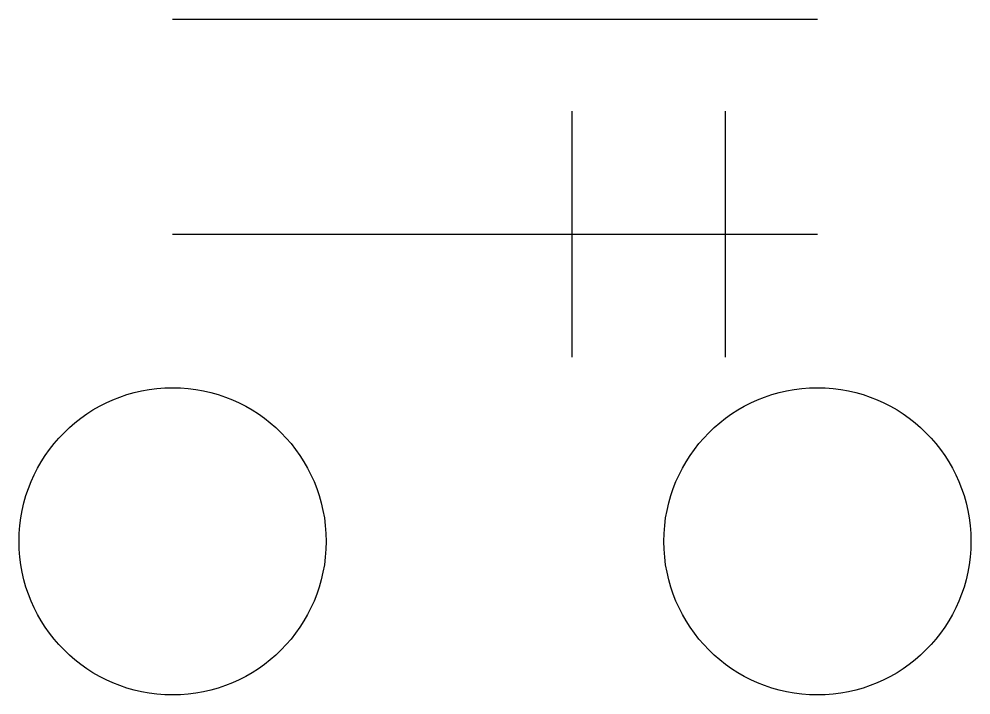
# Model space of a CAD drawing. Header units: millimetres. Extents: x 60 to 370, y 20 to 240.
import ezdxf

# ---------------------------------------------------------------- set-up
doc = ezdxf.new("R2010")
doc.units = ezdxf.units.MM

msp = doc.modelspace()

# ---------------------------------------------------------------- linework, layer by layer
for p, q in [((110, 240), (320, 240)), ((240, 210), (240, 130)), ((290, 210), (290, 130)), ((110, 170), (320, 170))]:
    msp.add_line(p, q)
for centre in [(110, 70), (320, 70)]:
    msp.add_circle(centre, 50)

doc.saveas('drawing.dxf')
